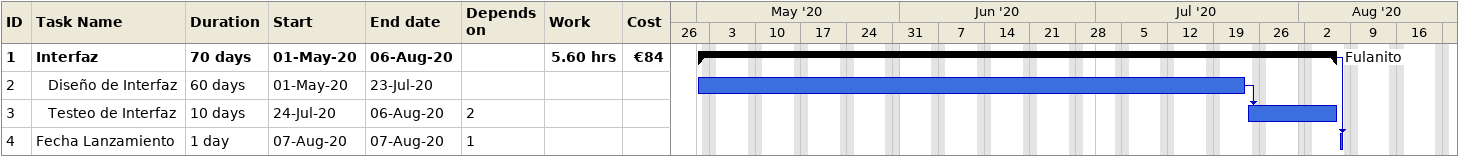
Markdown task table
| ID | Level | Task | Duration | Start | Finish | Predecessors | Resources | Work (h) | Cost (€) |
|---|---|---|---|---|---|---|---|---|---|
| 1 | 1 | **Interfaz** | 70d | 2020-05-01 | 2020-08-06 |  | Fulanito | 5.60 | 84 |
| 2 | 2 | Diseño de Interfaz | 60d | 2020-05-01 | 2020-07-23 |  |  |  |  |
| 3 | 2 | Testeo de Interfaz | 10d | 2020-07-24 | 2020-08-06 | 2 |  |  |  |
| 4 | 1 | Fecha Lanzamiento | 1d | 2020-08-07 | 2020-08-07 | 1 |  |  |  |
